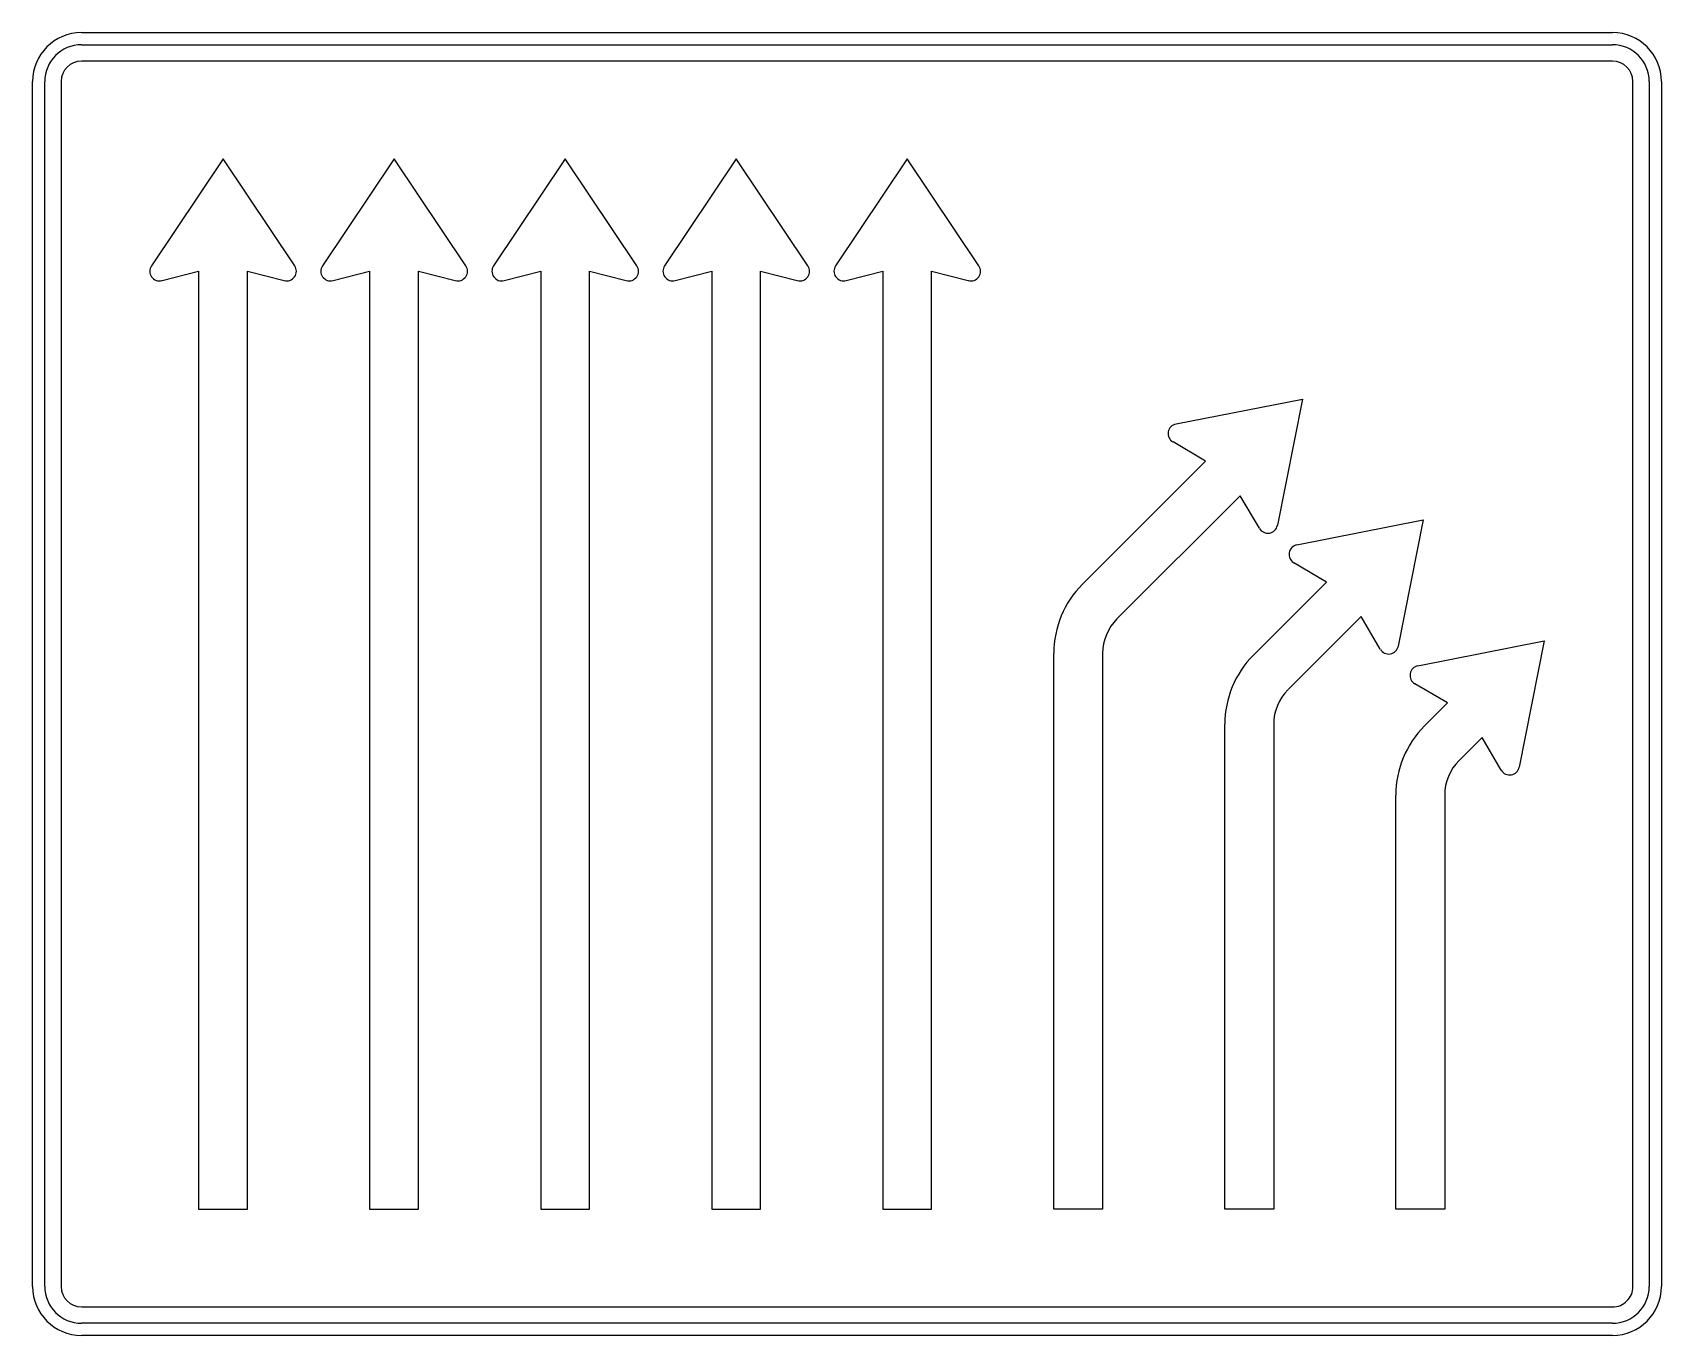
# Model space of a CAD drawing. Extents: x 0 to 2000, y 0 to 1600.
import ezdxf

# ---------------------------------------------------------------- set-up
doc = ezdxf.new("R2010")
doc.units = 0
doc.header["$LTSCALE"] = 25
doc.linetypes.add('AUSGEZOGEN', pattern=[0])
doc.layers.get('0').update_dxf_attribs({"linetype": 'AUSGEZOGEN'})

msp = doc.modelspace()

# ---------------------------------------------------------------- linework, layer by layer
for p, q in [((60, 1600), (1940, 1600)), ((60, 1585), (1940, 1585)), ((1940, 1565), (60, 1565)), ((0, 60), (0, 1540)), ((15, 60), (15, 1540)), ((35, 1540), (35, 60)), ((1965, 60), (1965, 1540)), ((1985, 1540), (1985, 60)), ((2000, 1540), (2000, 60)), ((233.9, 1445), (146, 1313.7)), ((321.9, 1313.7), (233.9, 1445)), ((443.9, 1445), (356, 1313.7)), ((531.9, 1313.7), (443.9, 1445)), ((653.9, 1445), (566, 1313.7)), ((741.9, 1313.7), (653.9, 1445)), ((863.9, 1445), (776, 1313.7)), ((951.9, 1313.7), (863.9, 1445)), ((1073.9, 1445), (986, 1313.7)), ((1161.9, 1313.7), (1073.9, 1445)), ((159, 1295.4), (203.9, 1307)), ((203.9, 1307), (203.9, 155)), ((263.9, 1307), (309, 1295.4)), ((263.9, 155), (263.9, 1307)), ((369, 1295.4), (413.9, 1307)), ((413.9, 1307), (413.9, 155)), ((473.9, 1307), (519, 1295.4)), ((473.9, 155), (473.9, 1307)), ((578.9, 1295.4), (623.9, 1307)), ((623.9, 1307), (623.9, 155)), ((683.9, 1307), (728.9, 1295.4)), ((683.9, 155), (683.9, 1307)), ((788.9, 1295.4), (833.9, 1307)), ((833.9, 1307), (833.9, 155)), ((893.9, 1307), (939, 1295.4)), ((893.9, 155), (893.9, 1307)), ((999, 1295.4), (1043.9, 1307)), ((1043.9, 1307), (1043.9, 155)), ((1103.9, 1307), (1148.9, 1295.4)), ((1103.9, 155), (1103.9, 1307)), ((1404, 1119.3), (1559.1, 1150)), ((1559.1, 1150), (1528.4, 994.9)), ((1440.3, 1073.6), (1400.3, 1097.2)), ((1289.1, 922.5), (1440.3, 1073.6)), ((1482.7, 1031.2), (1331.5, 880)), ((1506.3, 991.2), (1482.7, 1031.2)), ((1552.5, 970.9), (1707.6, 1001.5)), ((1707.6, 1001.5), (1676.9, 846.5)), ((1588.8, 925.2), (1548.8, 948.8)), ((1499.1, 835.5), (1588.8, 925.2)), ((1631.2, 882.7), (1541.5, 793.1)), ((1654.8, 842.7), (1631.2, 882.7)), ((1701, 822.4), (1856.1, 853)), ((1856.1, 853), (1825.4, 698)), ((1253.9, 155), (1253.9, 837.6)), ((1313.9, 837.6), (1313.9, 837.6)), ((1313.9, 837.6), (1313.9, 155)), ((1737.3, 776.7), (1697.2, 800.3)), ((1709.1, 748.5), (1737.3, 776.7)), ((1463.9, 155), (1463.9, 750.6)), ((1523.9, 750.6), (1523.9, 750.6)), ((1523.9, 750.6), (1523.9, 155)), ((1709.1, 748.5), (1709.1, 748.5)), ((1779.7, 734.2), (1751.5, 706.1)), ((1803.3, 694.2), (1779.7, 734.2)), ((1673.9, 155), (1673.9, 663.6)), ((1733.9, 663.6), (1733.9, 155)), ((203.9, 155), (263.9, 155)), ((413.9, 155), (473.9, 155)), ((623.9, 155), (683.9, 155)), ((833.9, 155), (893.9, 155)), ((1043.9, 155), (1103.9, 155)), ((1313.9, 155), (1253.9, 155)), ((1523.9, 155), (1463.9, 155)), ((1733.9, 155), (1673.9, 155)), ((60, 35), (1940, 35)), ((1940, 15), (60, 15)), ((1940, 0), (60, 0))]:
    msp.add_line(p, q)
for centre, radius, start, end in [((60, 1540), 60, 90, 180), ((1940, 1540), 60, 0, 90), ((60, 1540), 45, 90.005, 180), ((1940, 1540), 45, 0, 90), ((60, 1540), 25, 90, 180), ((1940, 1540), 25, 0, 90), ((155.9, 1307), 12, 146.195, 284.48), ((311.9, 1307), 12, 255.525, 393.805), ((365.9, 1307), 12, 146.195, 284.48), ((522, 1307), 12, 255.525, 393.805), ((576, 1307), 12, 146.195, 284.475), ((732, 1307), 12, 255.52, 393.805), ((786, 1307), 12, 146.195, 284.475), ((942, 1307), 12, 255.525, 393.805), ((996, 1307), 12, 146.195, 284.48), ((1152, 1307), 12, 255.52, 393.805), ((1406.3, 1107.5), 12, 101.195, 239.475), ((1516.7, 997.2), 12, 210.52, 348.805), ((1554.8, 959.1), 12, 101.195, 239.475), ((1373.9, 837.6), 120, 135, 180), ((1373.9, 837.6), 60, 135, 180), ((1665.2, 848.8), 12, 210.525, 348.805), ((1583.9, 750.6), 120, 135, 180), ((1703.3, 810.6), 12, 101.195, 239.47), ((1583.9, 750.6), 60, 135, 180), ((1793.9, 663.6), 120, 135, 180), ((1793.9, 663.6), 60, 135, 180), ((1813.7, 700.3), 12, 210.52, 348.81), ((60, 60), 60, 180, 270), ((60, 60), 45, 180, 270), ((60, 60), 25, 180, 270), ((1940, 60), 60, 270, 360), ((1940, 60), 45, 270, 360), ((1940, 60), 25, 270, 360.005)]:
    msp.add_arc(centre, radius, start, end)

doc.saveas('drawing.dxf')
